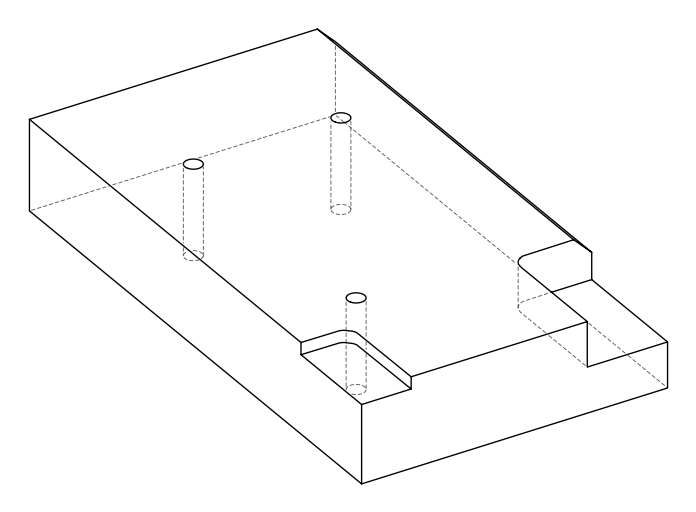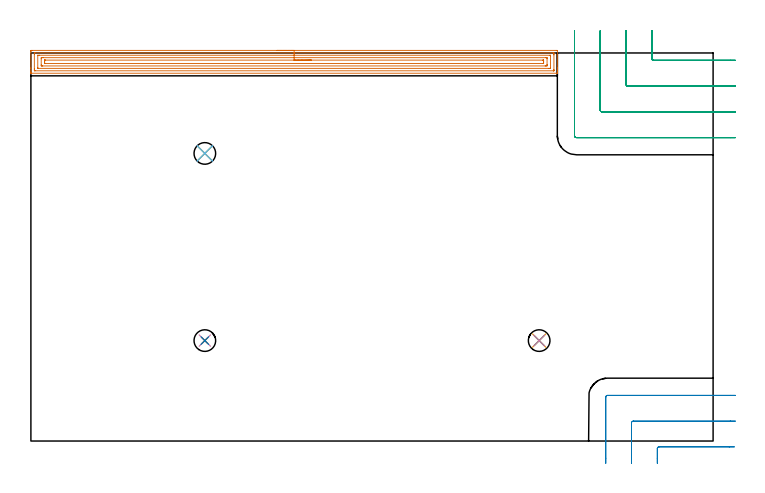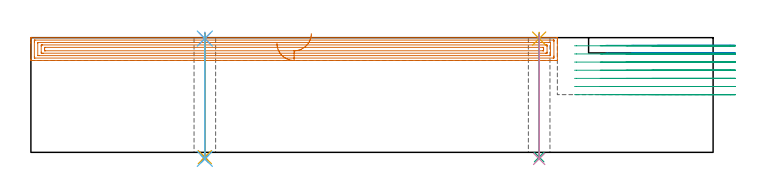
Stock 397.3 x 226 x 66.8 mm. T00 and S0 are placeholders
(PLAN: 12 operations, 8 tool changes, 22.4 min)
(1 AREA_MILL | FG_CHAMFER_SURFACE | UGT0205_001 | 12.53 min | 27722 mm3)
(2 MILL_CORNER_NOTCH_RECTANGULAR | CORNER_NOTCH_RECTANGULAR | UGT0201_094 | Follow Part, ap 5, ae 75% | 1.14 min | 23389 mm3)
(3 MILL_CORNER_NOTCH_RECTANGULAR_1 | CORNER_NOTCH_RECTANGULAR_1 | UGT0201_094 | Follow Part, ap 5, ae 75% | 6.92 min | 177082 mm3)
(4 SPOT_DRILL | STEP1HOLE | NXT0321_9005460120000 | 0.03 min | 11 mm3)
(5 SPOT_DRILL_1 | STEP1HOLE_1 | NXT0321_9005460120000 | 0.03 min | 9 mm3)
(6 SPOT_DRILL_2 | STEP1HOLE_2 | NXT0321_9005460120000 | 0.03 min | 13 mm3)
(7 DRILL_THROUGH_HOLE_INTO_CENTER | STEP1HOLE | NXT0301_042 | 0.29 min | 2616 mm3)
(8 DRILL_TO_ENLARGE_THROUGH_HOLE | STEP1HOLE | NXT0301_097 | 0.29 min | 5677 mm3)
(9 DRILL_THROUGH_HOLE_INTO_CENTER_1 | STEP1HOLE_1 | NXT0301_042 | 0.29 min | 2611 mm3)
(10 DRILL_TO_ENLARGE_THROUGH_HOLE_1 | STEP1HOLE_1 | NXT0301_097 | 0.29 min | 5693 mm3)
(11 DRILL_THROUGH_HOLE_INTO_CENTER_2 | STEP1HOLE_2 | NXT0301_042 | 0.29 min | 2608 mm3)
(12 DRILL_TO_ENLARGE_THROUGH_HOLE_2 | STEP1HOLE_2 | NXT0301_097 | 0.29 min | 5692 mm3)
(TOOL UGT0205_001 | Chamfer Mill 20 x 3 x 45 deg. | D20 FL50 Z2)
(TOOL UGT0201_094 | End mill 20 mm | D20 FL38 Z4)
(TOOL NXT0321_9005460120000 | NC Spot Drill, 142deg, 12mm, Carbide, Uncoated | D12 PA142 FL30 Z2)
(TOOL NXT0301_042 | Carbide Drill 7.1mm [860.1-0710-057A1-MM 2214] | D7.1 PA140 FL85 Z2)
(TOOL NXT0301_097 | Carbide Drill 12.6mm [860.1-1260-063A1-MM 2214] | D12.6 PA140 FL77 Z2)
(OP 1 AREA_MILL)
G17 G21 G94 G90
T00 M6
G54
G17 G0 G90 X143.3 Y227.5 S1061 M3
G43 Z76.8 H0
Z63.5
G94 G1 X143.338 Z62.628 F250.
X143.452 Z61.763
X143.641 Z60.912
X143.903 Z60.08
X144.237 Z59.274
X144.64 Z58.5
X145.108 Z57.764
X145.64 Z57.072
X146.229 Z56.429
X146.872 Z55.84
X147.564 Z55.308
X148.3 Z54.84
X149.074 Z54.437
X149.88 Z54.103
X150.712 Z53.841
X151.564 Z53.652
X152.428 Z53.538
X153.3 Z53.5
X305.988
X306.409 Y227.496 Z53.502
X306.59 Y227.492 Z53.506
X306.6 Y227.307 Z53.69
Y217.319 Z63.675
Y216.763 Z64.234
Y216.436 Z64.56
Y215.88 Z65.116
Y215.553 Z65.442
Y214.548 Z66.451
X306.59 Y214.246 Z66.746
X306.571 Y214.209 Z66.783
X306.558 Y214.203 Z66.789
X306.435 Y214.2 Z66.8
X0.165
X0.007 Y214.202 Z66.788
X0. Y214.211 Z66.78
Y214.548 Z66.451
Y214.899 Z66.101
Y215.553 Z65.442
Y216.763 Z64.234
Y217.319 Z63.675
Y226.752 Z54.246
X0.003 Y227.03 Z53.968
X0.009 Y227.492 Z53.506
X0.141 Y227.496 Z53.502
X0.612 Y227.5 Z53.5
X153.3
Y226.086 Z54.914
X304.202 Y226.085 Z54.915
X304.265
X304.581 Y226.079 Z54.921
X304.59 Y225.977 Z55.023
X304.597 Y225.756 Z55.244
X304.599 Y225.264 Z55.736
X304.6 Y224.871 Z56.129
X304.599 Y216.436 Z64.564
X304.598 Y216.045 Z64.955
X304.59 Y215.65 Z65.35
X304.583 Y215.62 Z65.38
X304.565 Y215.618 Z65.382
X304.514 Y215.616 Z65.384
X304.41 Y215.615 Z65.385
X304.202 Y215.614 Z65.386
X2.398 Y215.615 Z65.385
X2.335
X2.019 Y215.621 Z65.379
X2.01 Y215.723 Z65.277
X2.003 Y215.943 Z65.057
X2.001 Y216.436 Z64.564
X2. Y216.829 Z64.171
X2.001 Y225.264 Z55.736
X2.002 Y225.655 Z55.345
X2.01 Y226.05 Z54.95
X2.017 Y226.08 Z54.92
X2.035 Y226.082 Z54.918
X2.086 Y226.084 Z54.916
X2.19 Y226.085 Z54.915
X2.398 Y226.086 Z54.914
X153.3
Y224.672 Z56.328
X302.123 Y224.671 Z56.329
X302.416 Y224.67 Z56.33
X302.514 Y224.668 Z56.332
X302.583 Y224.665 Z56.335
X302.59 Y224.562 Z56.438
X302.597 Y224.381 Z56.619
X302.6 Y224.2 Z56.8
X302.599 Y217.138 Z63.862
X302.595 Y217.077 Z63.923
X302.59 Y217.035 Z63.965
X302.562 Y217.033 Z63.967
X302.416 Y217.031 Z63.969
X301.817 Y217.029 Z63.971
X301.524 Y217.028 Z63.972
X4.477 Y217.029 Z63.971
X4.184 Y217.03 Z63.97
X4.086 Y217.032 Z63.968
X4.017 Y217.035 Z63.965
X4.01 Y217.138 Z63.862
X4.003 Y217.319 Z63.681
X4. Y217.5 Z63.5
X4.001 Y224.562 Z56.438
X4.005 Y224.623 Z56.377
X4.01 Y224.665 Z56.335
X4.038 Y224.667 Z56.333
X4.184 Y224.669 Z56.331
X4.783 Y224.671 Z56.329
X5.076 Y224.672 Z56.328
X153.3
Y223.257 Z57.743
X299.738
X299.983 Y223.256 Z57.744
X300.48 Y223.25 Z57.75
X300.59 Y223.242 Z57.758
X300.594 Y223.047 Z57.953
X300.6 Y222.646 Z58.354
Y219.115 Z61.885
Y219.084 Z61.916
X300.594 Y218.658 Z62.342
X300.59 Y218.452 Z62.548
X300.382 Y218.448 Z62.552
X299.738 Y218.443 Z62.557
X299.494
X6.862
X6.617 Y218.444 Z62.556
X6.12 Y218.45 Z62.55
X6.01 Y218.458 Z62.542
X6.006 Y218.653 Z62.347
X6. Y219.054 Z61.946
Y222.616 Z58.384
X6.006 Y223.042 Z57.958
X6.01 Y223.248 Z57.752
X6.218 Y223.252 Z57.748
X6.862 Y223.256 Z57.744
X7.106 Y223.257 Z57.743
X153.3
Y221.843 Z59.157
X298.064
X298.287 Y221.842 Z59.158
X298.436 Y221.84 Z59.16
X298.554 Y221.836 Z59.164
X298.592 Y221.832 Z59.168
X298.593 Y221.823 Z59.177
X298.596 Y221.733 Z59.267
X298.6 Y221.092 Z59.908
Y220.85 Z60.15
Y220.209 Z60.791
X298.599 Y219.967 Z61.033
X298.597 Y219.887 Z61.113
X298.594 Y219.868 Z61.132
X298.592 Y219.864 Z61.136
X298.547 Y219.862 Z61.138
X298.398 Y219.859 Z61.141
X298.175 Y219.857 Z61.143
X298.064
X8.536
X8.313 Y219.858 Z61.142
X8.165 Y219.86 Z61.14
X8.047 Y219.864 Z61.136
X8.008 Y219.868 Z61.132
X8.007 Y219.877 Z61.123
X8.004 Y219.967 Z61.033
X8. Y220.608 Z60.392
Y220.85 Z60.15
Y221.491 Z59.509
X8.001 Y221.733 Z59.267
X8.003 Y221.813 Z59.187
X8.006 Y221.832 Z59.168
X8.008 Y221.836 Z59.164
X8.053 Y221.838 Z59.162
X8.202 Y221.841 Z59.159
X8.425 Y221.843 Z59.157
X8.537
X153.3
X154.172 Z59.195
X155.036 Z59.309
X155.888 Z59.498
X156.72 Z59.76
X157.526 Z60.094
X158.3 Z60.497
X159.036 Z60.965
X159.728 Z61.496
X160.371 Z62.086
X160.96 Z62.729
X161.492 Z63.421
X161.96 Z64.157
X162.363 Z64.931
X162.697 Z65.737
X162.959 Z66.569
X163.148 Z67.42
X163.262 Z68.285
X163.3 Z69.157
G0 Z76.8
M5
M2
(OP 2 MILL_CORNER_NOTCH_RECTANGULAR)
G17 G21 G94 G90
T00 M6
G54
G17 G0 G90 X409.704 Y-3.4 S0 M3
G43 Z76.8 H0
Z62.35
G94 G1 X406.704 F250.
X365.795 F500.
G3 X364.8 Y-4.395 R1.
G1 Y-10.
Y-13. F250.
G0 Z76.8
X410.3 Y11.6
Z62.35
G1 X407.3
X350.795 F500.
G3 X349.8 Y10.605 R1.
G1 Y-10.
Y-13. F250.
G0 Z76.8
X410.3 Y26.6
Z62.35
G1 X407.3
X335.795 F500.
G3 X334.8 Y25.605 R1.
G1 Y-10.
Y-13. F250.
G0 Z76.8
X409.704 Y-3.4
Z57.9
G1 X406.704
X365.795 F500.
G3 X364.8 Y-4.395 R1.
G1 Y-10.
Y-13. F250.
G0 Z76.8
X410.3 Y11.6
Z57.9
G1 X407.3
X350.795 F500.
G3 X349.8 Y10.605 R1.
G1 Y-10.
Y-13. F250.
G0 Z76.8
X410.3 Y26.6
Z57.9
G1 X407.3
X335.795 F500.
G3 X334.8 Y25.605 R1.
G1 Y-10.
Y-13. F250.
G0 Z76.8
M5
M2
(OP 3 MILL_CORNER_NOTCH_RECTANGULAR_1)
G17 G21 G94 G90
T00 M6
G54
G17 G0 G90 X361.6 Y239. S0 M3
G43 Z76.8 H0
Z62.057
G94 G1 Y236. F250.
Y222.695 F500.
G3 X362.595 Y221.7 R1.
G1 X407.3
X410.3 F250.
G0 Z76.8
X346.6 Y239.
Z62.057
G1 Y236.
Y207.695 F500.
G3 X347.595 Y206.7 R1.
G1 X407.3
X410.3 F250.
G0 Z76.8
X331.6 Y239.
Z62.057
G1 Y236.
Y192.695 F500.
G3 X332.595 Y191.7 R1.
G1 X407.3
X410.3 F250.
G0 Z76.8
X316.6 Y239.
Z62.057
G1 Y236.
Y177.9 F500.
G3 X317.8 Y176.7 R1.2
G1 X407.3
X410.3 F250.
G0 Z76.8
X361.6 Y239.
Z57.314
G1 Y236.
Y222.695 F500.
G3 X362.595 Y221.7 R1.
G1 X407.3
X410.3 F250.
G0 Z76.8
X346.6 Y239.
Z57.314
G1 Y236.
Y207.695 F500.
G3 X347.595 Y206.7 R1.
G1 X407.3
X410.3 F250.
G0 Z76.8
X331.6 Y239.
Z57.314
G1 Y236.
Y192.695 F500.
G3 X332.595 Y191.7 R1.
G1 X407.3
X410.3 F250.
G0 Z76.8
X316.6 Y239.
Z57.314
G1 Y236.
Y177.9 F500.
G3 X317.8 Y176.7 R1.2
G1 X407.3
X410.3 F250.
G0 Z76.8
X361.6 Y239.
Z52.571
G1 Y236.
Y222.695 F500.
G3 X362.595 Y221.7 R1.
G1 X407.3
X410.3 F250.
G0 Z76.8
X346.6 Y239.
Z52.571
G1 Y236.
Y207.695 F500.
G3 X347.595 Y206.7 R1.
G1 X407.3
X410.3 F250.
G0 Z76.8
X331.6 Y239.
Z52.571
G1 Y236.
Y192.695 F500.
G3 X332.595 Y191.7 R1.
G1 X407.3
X410.3 F250.
G0 Z76.8
X316.6 Y239.
Z52.571
G1 Y236.
Y177.9 F500.
G3 X317.8 Y176.7 R1.2
G1 X407.3
X410.3 F250.
G0 Z76.8
X361.6 Y239.
Z47.829
G1 Y236.
Y222.695 F500.
G3 X362.595 Y221.7 R1.
G1 X407.3
X410.3 F250.
G0 Z76.8
X346.6 Y239.
Z47.829
G1 Y236.
Y207.695 F500.
G3 X347.595 Y206.7 R1.
G1 X407.3
X410.3 F250.
G0 Z76.8
X331.6 Y239.
Z47.829
G1 Y236.
Y192.695 F500.
G3 X332.595 Y191.7 R1.
G1 X407.3
X410.3 F250.
G0 Z76.8
X316.6 Y239.
Z47.829
G1 Y236.
Y177.9 F500.
G3 X317.8 Y176.7 R1.2
G1 X407.3
X410.3 F250.
G0 Z76.8
X361.6 Y239.
Z43.086
G1 Y236.
Y222.695 F500.
G3 X362.595 Y221.7 R1.
G1 X407.3
X410.3 F250.
G0 Z76.8
X346.6 Y239.
Z43.086
G1 Y236.
Y207.695 F500.
G3 X347.595 Y206.7 R1.
G1 X407.3
X410.3 F250.
G0 Z76.8
X331.6 Y239.
Z43.086
G1 Y236.
Y192.695 F500.
G3 X332.595 Y191.7 R1.
G1 X407.3
X410.3 F250.
G0 Z76.8
X316.6 Y239.
Z43.086
G1 Y236.
Y177.9 F500.
G3 X317.8 Y176.7 R1.2
G1 X407.3
X410.3 F250.
G0 Z76.8
X361.6 Y239.
Z38.343
G1 Y236.
Y222.695 F500.
G3 X362.595 Y221.7 R1.
G1 X407.3
X410.3 F250.
G0 Z76.8
X346.6 Y239.
Z38.343
G1 Y236.
Y207.695 F500.
G3 X347.595 Y206.7 R1.
G1 X407.3
X410.3 F250.
G0 Z76.8
X331.6 Y239.
Z38.343
G1 Y236.
Y192.695 F500.
G3 X332.595 Y191.7 R1.
G1 X407.3
X410.3 F250.
G0 Z76.8
X316.6 Y239.
Z38.343
G1 Y236.
Y177.9 F500.
G3 X317.8 Y176.7 R1.2
G1 X407.3
X410.3 F250.
G0 Z76.8
X361.6 Y239.
Z33.6
G1 Y236.
Y222.695 F500.
G3 X362.595 Y221.7 R1.
G1 X407.3
X410.3 F250.
G0 Z76.8
X346.6 Y239.
Z33.6
G1 Y236.
Y207.695 F500.
G3 X347.595 Y206.7 R1.
G1 X407.3
X410.3 F250.
G0 Z76.8
X331.6 Y239.
Z33.6
G1 Y236.
Y192.695 F500.
G3 X332.595 Y191.7 R1.
G1 X407.3
X410.3 F250.
G0 Z76.8
X316.6 Y239.
Z33.6
G1 Y236.
Y177.9 F500.
G3 X317.8 Y176.7 R1.2
G1 X407.3
X410.3 F250.
G0 Z76.8
M5
M2
(OP 4 SPOT_DRILL)
G17 G21 G94 G90
T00 M6
G54
G17 G0 G90 X101.3 Y58.5 S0 M3
G43 Z76.8 H0
G94 G81 G98 Z66.258 F250. R69.8
G80
M5
M2
(OP 5 SPOT_DRILL_1)
G17 G21 G94 G90
T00 M6
G54
G17 G0 G90 X296. Y58.5 S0 M3
G43 Z76.8 H0
G94 G81 G98 Z66.258 F250. R69.8
G80
M5
M2
(OP 6 SPOT_DRILL_2)
G17 G21 G94 G90
T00 M6
G54
G17 G0 G90 X101.3 Y167.5 S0 M3
G43 Z76.8 H0
G94 G81 G98 Z66.258 F250. R69.8
G80
M5
M2
(OP 7 DRILL_THROUGH_HOLE_INTO_CENTER)
G17 G21 G94 G90
T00 M6
G54
G17 G0 G90 X101.3 Y58.5 S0 M3
G43 Z76.8 H1
G94 G73 G98 Z-2.792 F250. Q6.959 R68.8
G80
M5
M2
(OP 8 DRILL_TO_ENLARGE_THROUGH_HOLE)
G17 G21 G94 G90
T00 M6
G54
G17 G0 G90 X101.3 Y58.5 S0 M3
G43 Z76.8 H1
G94 G73 G98 Z-3.793 F250. Q11.766 R68.8
G80
M5
M2
(OP 9 DRILL_THROUGH_HOLE_INTO_CENTER_1)
G17 G21 G94 G90
T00 M6
G54
G17 G0 G90 X296. Y58.5 S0 M3
G43 Z76.8 H1
G94 G73 G98 Z-2.792 F250. Q6.959 R68.8
G80
M5
M2
(OP 10 DRILL_TO_ENLARGE_THROUGH_HOLE_1)
G17 G21 G94 G90
T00 M6
G54
G17 G0 G90 X296. Y58.5 S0 M3
G43 Z76.8 H1
G94 G73 G98 Z-3.793 F250. Q11.766 R68.8
G80
M5
M2
(OP 11 DRILL_THROUGH_HOLE_INTO_CENTER_2)
G17 G21 G94 G90
T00 M6
G54
G17 G0 G90 X101.3 Y167.5 S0 M3
G43 Z76.8 H1
G94 G73 G98 Z-2.792 F250. Q6.959 R68.8
G80
M5
M2
(OP 12 DRILL_TO_ENLARGE_THROUGH_HOLE_2)
G17 G21 G94 G90
T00 M6
G54
G17 G0 G90 X101.3 Y167.5 S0 M3
G43 Z76.8 H1
G94 G73 G98 Z-3.793 F250. Q11.766 R68.8
G80
M5
M2
